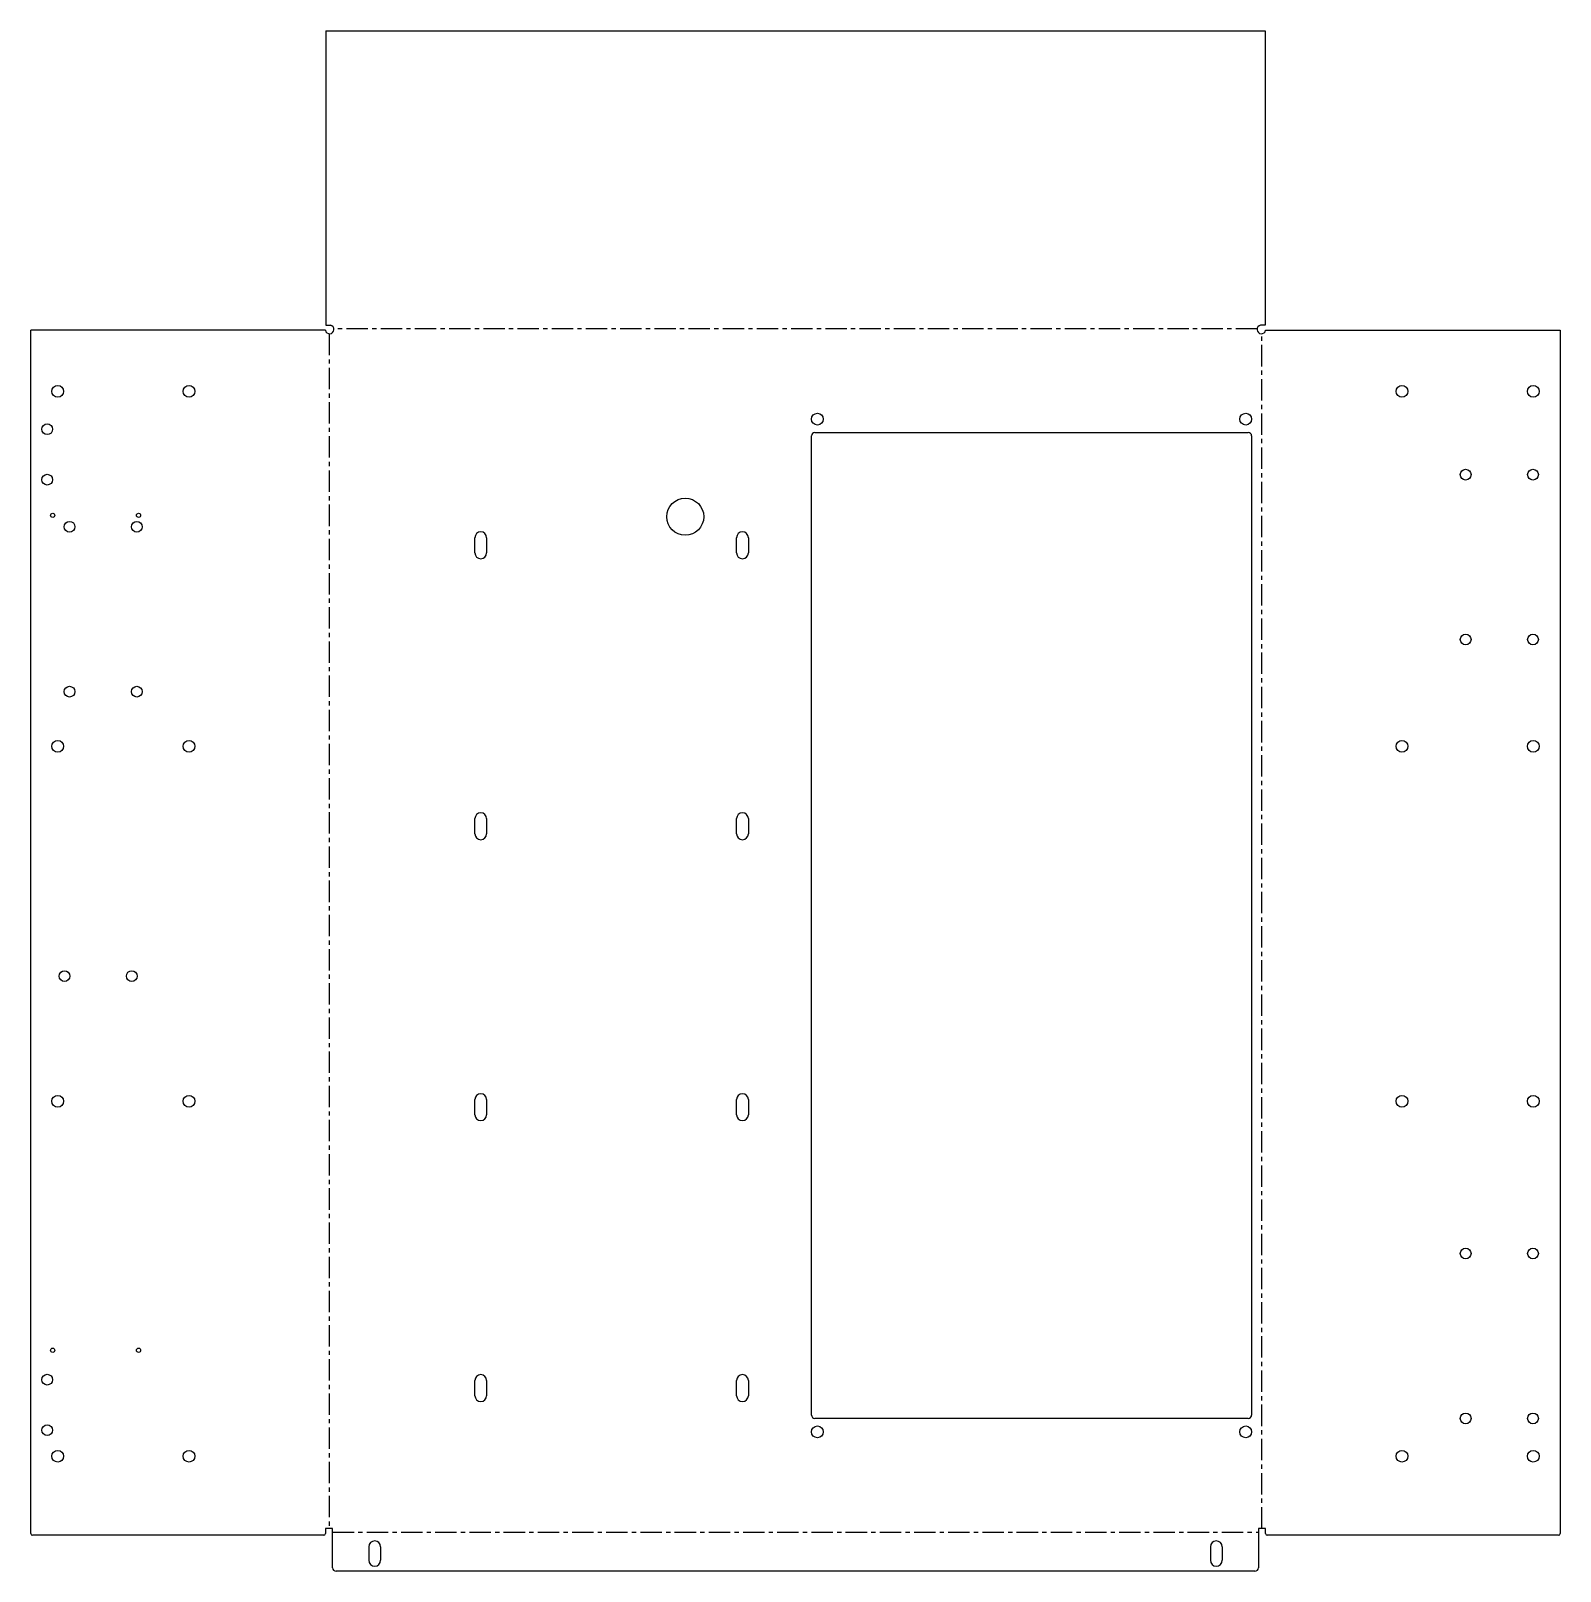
# Model space of a CAD drawing. Header units: millimetres. Extents: x -454 to 454, y -381 to 535.
import ezdxf

# ---------------------------------------------------------------- set-up
doc = ezdxf.new("R2010")
doc.units = ezdxf.units.MM
doc.linetypes.add('CENTERX2', pattern=[20.32, 12.7, -2.54, 2.54, -2.54])

msp = doc.modelspace()

# ---------------------------------------------------------------- linework, layer by layer
at = {"color": 7, "linetype": 'Continuous', "lineweight": 25}
for p, q in [((-279, 534.84), (-279, 359.84)), ((-279, 534.84), (279, 534.84)), ((279, 534.84), (279, 359.84)), ((-279, 359.84), (-276.29, 359.84)), ((279, 359.84), (276.29, 359.84)), ((-454.34, -358.5), (-454.34, 356.79)), ((-279.34, 356.79), (-454.34, 356.79)), ((279.34, 356.79), (454.34, 356.79)), ((454.34, 356.79), (454.34, -358.5)), ((9.5, -288), (9.5, 294)), ((11.5, 296), (269, 296)), ((271, 294), (271, -288)), ((-190.5, 224.5), (-190.5, 233.5)), ((-183.5, 233.5), (-183.5, 224.5)), ((-35, 224.5), (-35, 233.5)), ((-28, 233.5), (-28, 224.5)), ((-190.5, 57.5), (-190.5, 66.5)), ((-183.5, 66.5), (-183.5, 57.5)), ((-35, 57.5), (-35, 66.5)), ((-28, 66.5), (-28, 57.5)), ((-190.5, -109.5), (-190.5, -100.5)), ((-183.5, -100.5), (-183.5, -109.5)), ((-35, -109.5), (-35, -100.5)), ((-28, -100.5), (-28, -109.5)), ((-190.5, -276.5), (-190.5, -267.5)), ((-183.5, -267.5), (-183.5, -276.5)), ((-35, -276.5), (-35, -267.5)), ((-28, -267.5), (-28, -276.5)), ((269, -290), (11.5, -290)), ((-279.34, -355.5), (-279.34, -358.5)), ((-275, -355.5), (-279.34, -355.5)), ((-275, -378.84), (-275, -355.5)), ((279.34, -355.5), (275, -355.5)), ((275, -355.5), (275, -378.84)), ((279.34, -358.5), (279.34, -355.5)), ((-280.34, -359.5), (-453.34, -359.5)), ((453.34, -359.5), (280.34, -359.5)), ((-253.5, -366.34), (-253.5, -374.34)), ((-246.5, -366.34), (-246.5, -374.34)), ((246.5, -366.34), (246.5, -374.34)), ((253.5, -366.34), (253.5, -374.34)), ((273, -380.84), (-273, -380.84))]:
    msp.add_line(p, q, dxfattribs=at)
at = {"color": 7, "linetype": 'CENTERX2'}
for p, q in [((274.27, 357.67), (-274.27, 357.67)), ((-277.17, 354.77), (-277.17, -355.5)), ((277.17, -355.5), (277.17, 354.77)), ((-275, -357.67), (275, -357.67))]:
    msp.add_line(p, q, dxfattribs=at)
at = {"color": 7, "linetype": 'Continuous', "lineweight": 25}
for centre, radius in [((-438.34, 320.5), 3.5), ((-360.34, 320.5), 3.5), ((360.34, 320.5), 3.5), ((438.34, 320.5), 3.5), ((13, 304), 3.5), ((267.5, 304), 3.5), ((-444.59, 298), 3.2), ((-444.59, 268), 3.2), ((398.17, 271), 3.2), ((438.17, 271), 3.2), ((-65.5, 246), 11), ((-441.34, 246.79), 1.25), ((-390.34, 246.79), 1.25), ((-431.34, 240), 3.2), ((-391.34, 240), 3.2), ((398.17, 173), 3.2), ((438.17, 173), 3.2), ((-431.34, 142), 3.2), ((-391.34, 142), 3.2), ((-438.34, 109.5), 3.5), ((-360.34, 109.5), 3.5), ((360.34, 109.5), 3.5), ((438.34, 109.5), 3.5), ((-434.34, -27.1), 3.2), ((-394.34, -27.1), 3.2), ((-438.34, -101.5), 3.5), ((-360.34, -101.5), 3.5), ((360.34, -101.5), 3.5), ((438.34, -101.5), 3.5), ((398.17, -192), 3.2), ((438.17, -192), 3.2), ((-441.34, -249.5), 1.25), ((-390.34, -249.5), 1.25), ((-444.59, -267), 3.2), ((398.17, -290), 3.2), ((438.17, -290), 3.2), ((-444.59, -297), 3.2), ((13, -298), 3.5), ((267.5, -298), 3.5), ((-438.34, -312.5), 3.5), ((-360.34, -312.5), 3.5), ((360.34, -312.5), 3.5), ((438.34, -312.5), 3.5)]:
    msp.add_circle(centre, radius, dxfattribs=at)
for centre, radius, start, end in [((-276.82, 357.32), 2.57, 191.78896, 78.21104), ((276.82, 357.32), 2.57, 101.78896, 348.21104), ((11.5, 294), 2, 90, 180), ((269, 294), 2, 0, 90), ((-187, 233.5), 3.5, 0, 180), ((-31.5, 233.5), 3.5, 0, 180), ((-187, 224.5), 3.5, 180, 0), ((-31.5, 224.5), 3.5, 180, 0), ((-187, 66.5), 3.5, 0, 180), ((-31.5, 66.5), 3.5, 0, 180), ((-187, 57.5), 3.5, 180, 0), ((-31.5, 57.5), 3.5, 180, 0), ((-187, -100.5), 3.5, 0, 180), ((-31.5, -100.5), 3.5, 0, 180), ((-187, -109.5), 3.5, 180, 0), ((-31.5, -109.5), 3.5, 180, 0), ((-187, -267.5), 3.5, 0, 180), ((-31.5, -267.5), 3.5, 0, 180), ((-187, -276.5), 3.5, 180, 0), ((-31.5, -276.5), 3.5, 180, 0), ((11.5, -288), 2, 180, 270), ((269, -288), 2, 270, 360), ((-453.34, -358.5), 1, 180, 270), ((-280.34, -358.5), 1, 270, 360), ((-250, -366.34), 3.5, 0, 180), ((250, -366.34), 3.5, 0, 180), ((280.34, -358.5), 1, 180, 270), ((453.34, -358.5), 1, 270, 360), ((-250, -374.34), 3.5, 180, 0), ((250, -374.34), 3.5, 180, 0), ((-273, -378.84), 2, 180, 270), ((273, -378.84), 2, 270, 0)]:
    msp.add_arc(centre, radius, start, end, dxfattribs=at)

doc.saveas('drawing.dxf')
